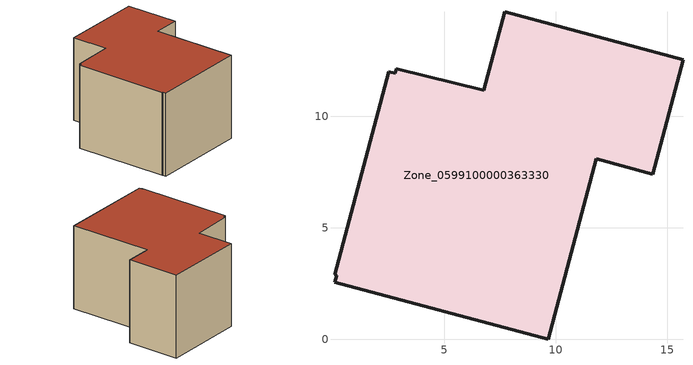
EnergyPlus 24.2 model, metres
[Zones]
Zone_0599100000363330
 floor ground (C_G): 2.8,11.94 2.86,12.15 6.78,11.16 7.73,14.7 15.72,12.54 14.36,7.41 11.83,8.09 9.67,0 0.1,2.55 0.19,2.87 0.09,2.91 2.51,12 z0
 wall outside (C_F): 15.72,12.54 7.73,14.7 6.78,11.16 2.86,12.15 2.8,11.94 2.51,12 0.09,2.91 0.19,2.87 0.1,2.55 9.67,0 11.83,8.09 14.36,7.41 15.72,12.54 z0:8.39
 roof outside (C_R): 2.86,12.15 2.8,11.94 2.51,12 0.09,2.91 0.19,2.87 0.1,2.55 9.67,0 11.83,8.09 14.36,7.41 15.72,12.54 7.73,14.7 6.78,11.16 z8.39
[BUILDING]
Pand.0599100000363330: North Axis=0; Terrain=City; Loads Convergence Tolerance Value=0.04; Temperature Convergence Tolerance Value=0.4; Solar Distribution=FullExterior; Maximum Number of Warmup Days=25; Minimum Number of Warmup Days=1
[Site:Location]
Rotterdam.The.Hague.AP_ZH_NLD Design_Conditions: Latitude=51.96; Longitude=4.45; Time Zone=1; Elevation=-4.5
[SITE:GROUNDTEMPERATURE:BUILDINGSURFACE]
18, 18, 18, 18, 18, 18, 18, 18, 18, 18, 18, 18
[MATERIAL] Thermal Absorptance=0.9; Solar Absorptance=0.7; Visible Absorptance=0.7
Name | Roughness | Thickness | Conductivity | Density | Specific Heat
G.D.1992-2005 | MediumSmooth | 0.15 | 0.06 | 540 | 1210
F.D.1992-2005 | Rough | 0.3 | 0.12 | 1920 | 840
R.D.1992-2005 | MediumRough | 0.2 | 0.08 | 1500 | 1000
[CONSTRUCTION]
C_G: G.D.1992-2005
C_F: F.D.1992-2005
C_R: R.D.1992-2005
[ZONE]
Zone_0599100000363330: Type=1; Multiplier=1; Ceiling Height=Autocalculate; Volume=Autocalculate; Floor Area=autocalculate; Part of Total Floor Area=Yes
[ZONEINFILTRATION:DESIGNFLOWRATE]
Infil_Zone_0599100000363330: Zone or ZoneList or Space or SpaceList=Zone_0599100000363330; Schedule=AlwaysOn; Design Flow Rate Calculation Method=Flow/Area; Flow Rate per Floor Area=0.0021; Constant Term Coefficient=1; Temperature Term Coefficient=0; Velocity Term Coefficient=0; Velocity Squared Term Coefficient=0
[HVACTEMPLATE:ZONE:IDEALLOADSAIRSYSTEM]
Zone_0599100000363330: Maximum Heating Supply Air Temperature=50; Minimum Cooling Supply Air Temperature=13; Maximum Heating Supply Air Humidity Ratio=0.0156; Minimum Cooling Supply Air Humidity Ratio=0.0077; Heating Limit=NoLimit; Cooling Limit=NoLimit; Dehumidification Control Type=ConstantSensibleHeatRatio; Cooling Sensible Heat Ratio=0.7; Dehumidification Setpoint=60; Humidification Control Type=None; Humidification Setpoint=30; Outdoor Air Method=None; Outdoor Air Flow Rate per Person=0.00944; Outdoor Air Flow Rate per Zone Floor Area=0; Outdoor Air Flow Rate per Zone=0; Demand Controlled Ventilation Type=None; Outdoor Air Economizer Type=NoEconomizer; Heat Recovery Type=None; Sensible Heat Recovery Effectiveness=0.7; Latent Heat Recovery Effectiveness=0.65
[ZONECONTROL:THERMOSTAT]
ThermostatControl_Zone_0599100000363330: Zone or ZoneList=Zone_0599100000363330; Control Type Schedule=DualSetpointControlType; Control 1=Thermostat_Zone_0599100000363330; Temperature Difference Between Cutout And Setpoint=0
[THERMOSTATSETPOINT:DUALSETPOINT]
Thermostat_Zone_0599100000363330: Heating Setpoint Temperature Schedule=HeatingSetpoint_Zone_0599100000363330; Cooling Setpoint Temperature Schedule=CoolingSetpoint_Zone_0599100000363330
[SCHEDULE:COMPACT]
HeatingSetpoint_Zone_0599100000363330: Through: 12/31, For: AllDays, Until: 24:00, 21
CoolingSetpoint_Zone_0599100000363330: Through: 12/31, For: AllDays, Until: 24:00, 24
DualSetpointControlType: Through: 12/31, For: AllDays, Until: 24:00, 4
AlwaysOn: Through: 12/31, For: AllDays, Until: 24:00, 1
